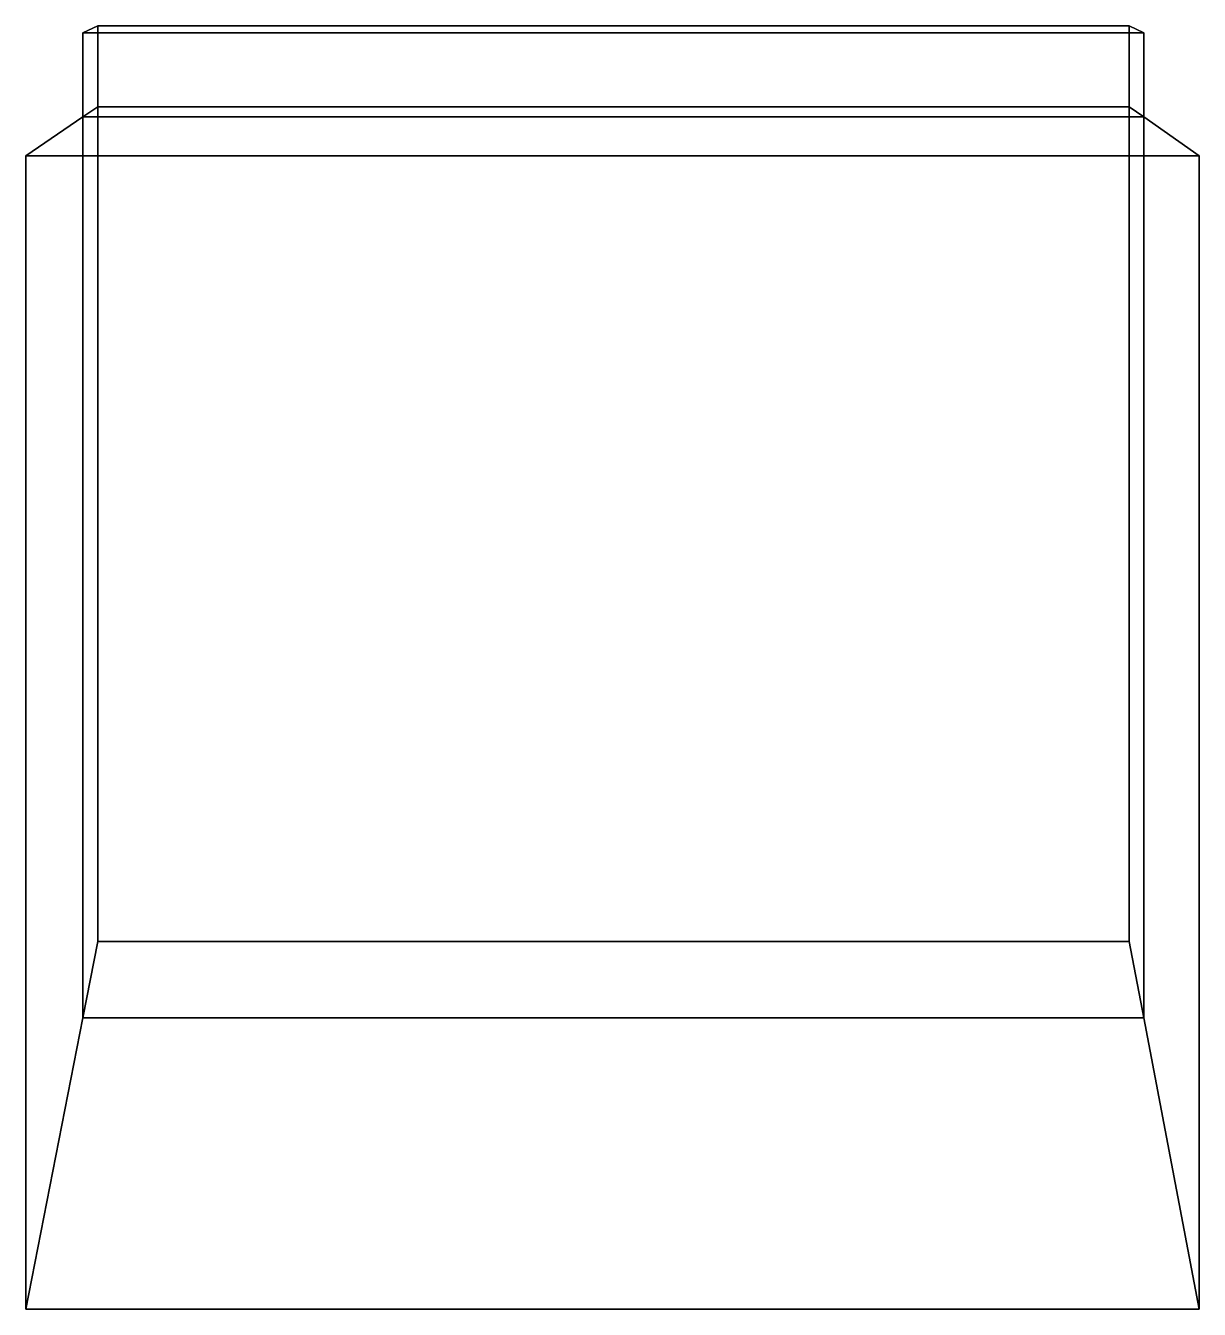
# Model space of a CAD drawing. Extents: x -0.6 to 0.6, y -0.65 to 0.66.
import ezdxf

# ---------------------------------------------------------------- set-up
doc = ezdxf.new("R2010")
doc.units = 0
doc.layers.add('TIY_02', color=251, linetype='CONTINUOUS')

msp = doc.modelspace()

# ---------------------------------------------------------------- meshes
at = {"layer": 'TIY_02'}
mesh = msp.add_polyface(dxfattribs=at)
corners = [(-0.6018, 0.5308, 1.4833), (-0.5276, 0.5812), (0.6025, 0.5308, 1.4833), (0.5305, 0.5812), (0.6025, -0.6527, 1.2558), (0.5305, -0.2753, 0.0016), (-0.6018, -0.6527, 1.2558), (-0.5276, -0.2753, 0.0016), (-0.543, 0.5707, 0.3086), (0.5455, 0.5707, 0.3086), (0.5455, -0.3538, 0.2625), (-0.543, -0.3538, 0.2625), (-0.5276, 0.6643), (0.5305, 0.6643), (-0.543, 0.6571, 0.3115), (0.5455, 0.6571, 0.3115)]
mesh.append_faces([[corners[k] for k in face] for face in [(0, 8, 9, 2), (2, 9, 10, 4), (4, 10, 11, 6), (11, 7, 1, 8), (1, 7, 5, 3), (6, 0, 2, 4), (14, 12, 13, 15), (9, 3, 5, 10), (10, 5, 7, 11), (8, 0, 6, 11), (8, 14, 15, 9), (9, 15, 13, 3), (3, 13, 12, 1), (1, 12, 14, 8)]])

doc.saveas('drawing.dxf')
